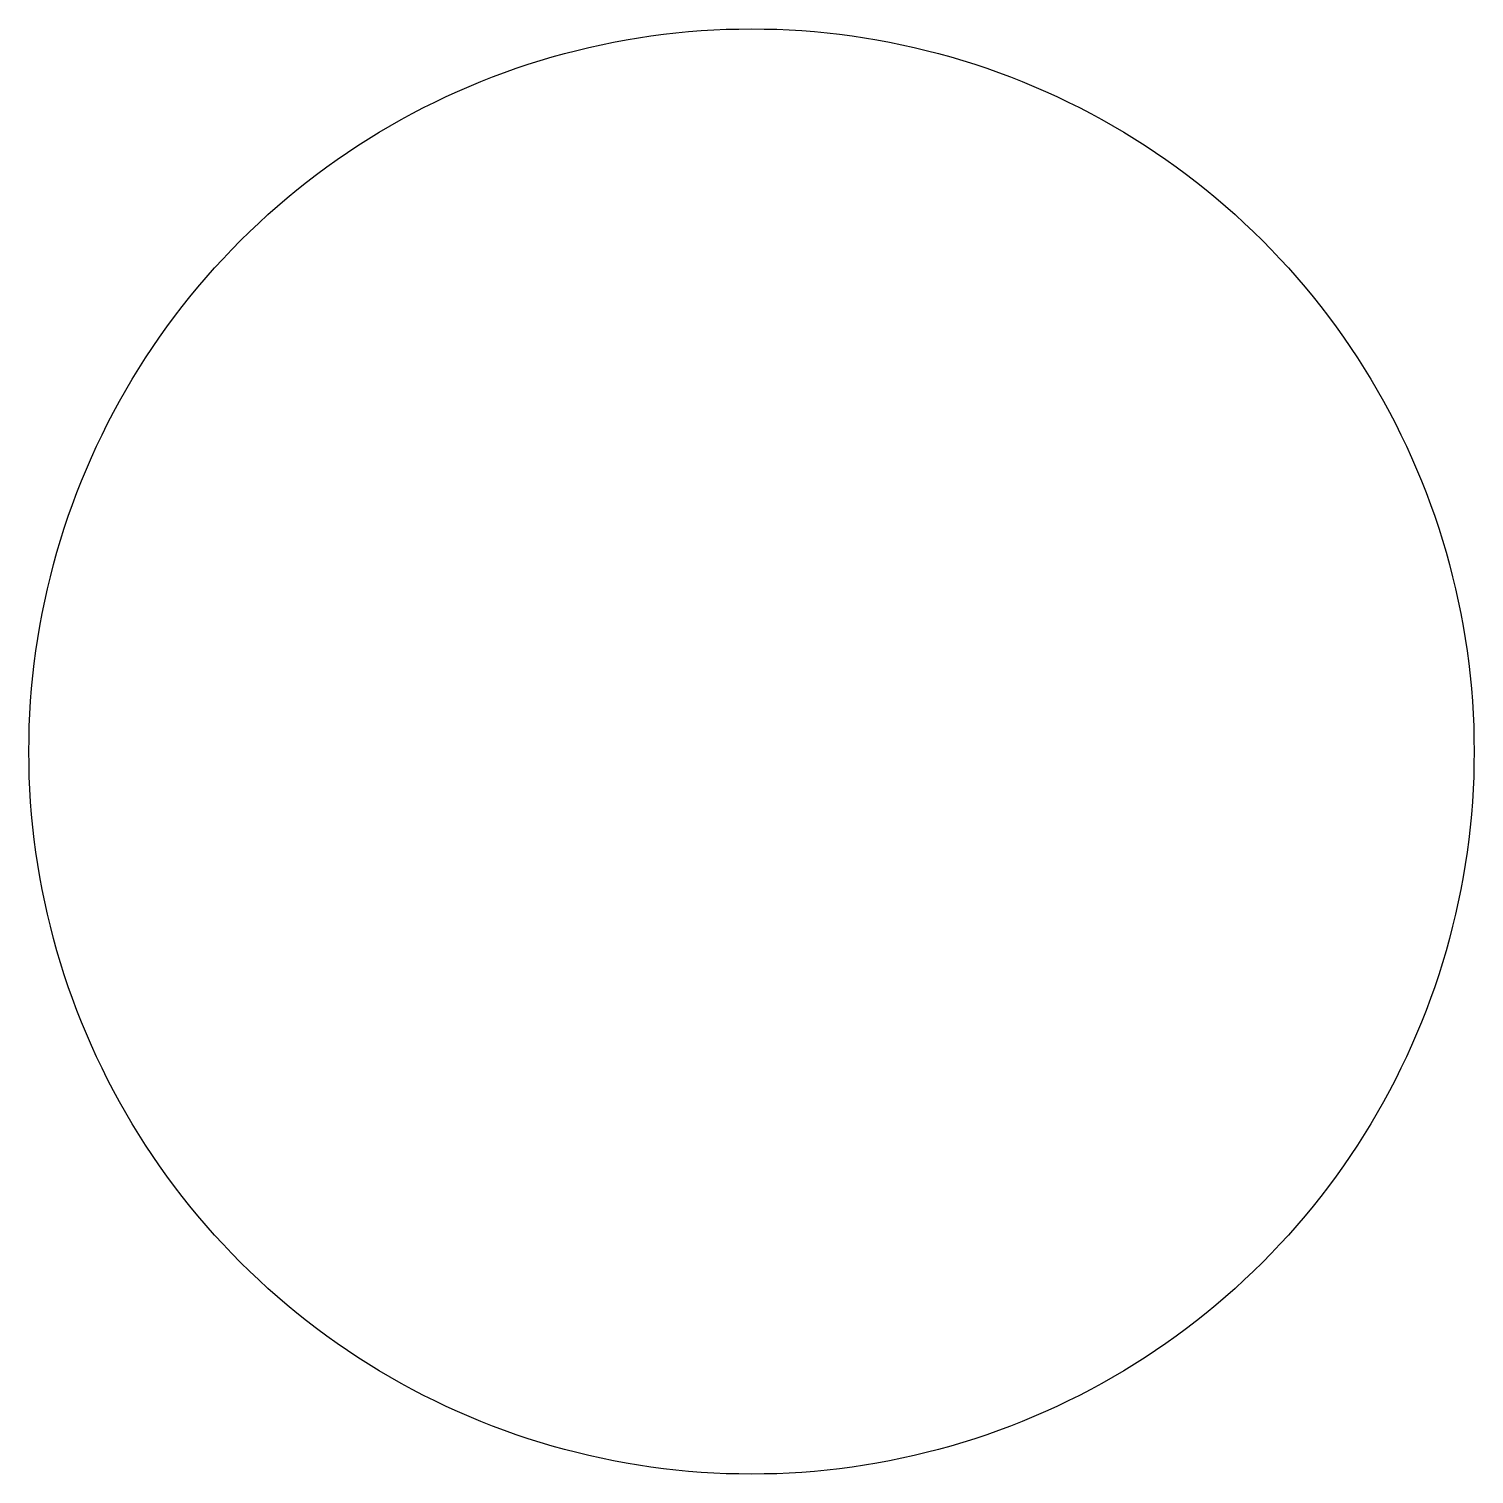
# Model space of a CAD drawing. Header units: metres. Extents: x 20 to 1960, y 15 to 485.
# Drawn here: x 234.75 to 275.25, y 229.75 to 270.25 of the extents above; entities that cross this region are included whole.
import ezdxf

# ---------------------------------------------------------------- set-up
doc = ezdxf.new("R2010")
doc.units = ezdxf.units.M

msp = doc.modelspace()

# ---------------------------------------------------------------- linework, layer by layer
for p, q in [((252.532, 270.099), (252.883, 270.139)), ((252.883, 270.139), (253.235, 270.173)), ((253.235, 270.173), (253.587, 270.201)), ((253.587, 270.201), (253.94, 270.222)), ((253.94, 270.222), (254.293, 270.238)), ((254.293, 270.238), (254.647, 270.247)), ((254.647, 270.247), (255, 270.25)), ((255, 270.25), (255.353, 270.247)), ((255.353, 270.247), (255.707, 270.238)), ((255.707, 270.238), (256.06, 270.222)), ((256.06, 270.222), (256.413, 270.201)), ((256.413, 270.201), (256.765, 270.173)), ((256.765, 270.173), (257.117, 270.139)), ((257.117, 270.139), (257.468, 270.099)), ((250.101, 269.648), (250.445, 269.731)), ((250.445, 269.731), (250.79, 269.807)), ((250.79, 269.807), (251.136, 269.878)), ((251.136, 269.878), (251.484, 269.942)), ((251.484, 269.942), (251.832, 270.001)), ((251.832, 270.001), (252.182, 270.053)), ((252.182, 270.053), (252.532, 270.099)), ((257.468, 270.099), (257.818, 270.053)), ((257.818, 270.053), (258.168, 270.001)), ((258.168, 270.001), (258.516, 269.942)), ((258.516, 269.942), (258.864, 269.878)), ((258.864, 269.878), (259.21, 269.807)), ((259.21, 269.807), (259.555, 269.731)), ((259.555, 269.731), (259.899, 269.648)), ((248.742, 269.259), (249.079, 269.365)), ((249.079, 269.365), (249.418, 269.466)), ((249.418, 269.466), (249.759, 269.56)), ((249.759, 269.56), (250.101, 269.648)), ((259.899, 269.648), (260.241, 269.56)), ((260.241, 269.56), (260.582, 269.466)), ((260.582, 269.466), (260.921, 269.365)), ((260.921, 269.365), (261.258, 269.259)), ((247.743, 268.905), (248.074, 269.029)), ((248.074, 269.029), (248.407, 269.147)), ((248.407, 269.147), (248.742, 269.259)), ((261.258, 269.259), (261.593, 269.147)), ((261.593, 269.147), (261.926, 269.029)), ((261.926, 269.029), (262.257, 268.905)), ((246.764, 268.499), (247.088, 268.64)), ((247.088, 268.64), (247.414, 268.775)), ((247.414, 268.775), (247.743, 268.905)), ((262.257, 268.905), (262.586, 268.775)), ((262.586, 268.775), (262.912, 268.64)), ((262.912, 268.64), (263.236, 268.499)), ((245.807, 268.043), (246.123, 268.201)), ((246.123, 268.201), (246.442, 268.353)), ((246.442, 268.353), (246.764, 268.499)), ((263.236, 268.499), (263.558, 268.353)), ((263.558, 268.353), (263.877, 268.201)), ((263.877, 268.201), (264.193, 268.043)), ((244.875, 267.537), (245.183, 267.711)), ((245.183, 267.711), (245.493, 267.88)), ((245.493, 267.88), (245.807, 268.043)), ((264.193, 268.043), (264.507, 267.88)), ((264.507, 267.88), (264.817, 267.711)), ((264.817, 267.711), (265.125, 267.537)), ((244.269, 267.173), (244.57, 267.358)), ((244.57, 267.358), (244.875, 267.537)), ((265.125, 267.537), (265.43, 267.358)), ((265.43, 267.358), (265.731, 267.173)), ((243.676, 266.788), (243.971, 266.983)), ((243.971, 266.983), (244.269, 267.173)), ((265.731, 267.173), (266.029, 266.983)), ((266.029, 266.983), (266.324, 266.788)), ((243.097, 266.383), (243.385, 266.588)), ((243.385, 266.588), (243.676, 266.788)), ((266.324, 266.788), (266.615, 266.588)), ((266.615, 266.588), (266.903, 266.383)), ((242.533, 265.957), (242.813, 266.172)), ((242.813, 266.172), (243.097, 266.383)), ((266.903, 266.383), (267.187, 266.172)), ((267.187, 266.172), (267.467, 265.957)), ((241.984, 265.512), (242.256, 265.737)), ((242.256, 265.737), (242.533, 265.957)), ((267.467, 265.957), (267.744, 265.737)), ((267.744, 265.737), (268.016, 265.512)), ((241.45, 265.049), (241.715, 265.283)), ((241.715, 265.283), (241.984, 265.512)), ((268.016, 265.512), (268.285, 265.283)), ((268.285, 265.283), (268.55, 265.049)), ((241.19, 264.81), (241.45, 265.049)), ((268.55, 265.049), (268.81, 264.81)), ((240.681, 264.319), (240.933, 264.567)), ((240.933, 264.567), (241.19, 264.81)), ((268.81, 264.81), (269.067, 264.567)), ((269.067, 264.567), (269.319, 264.319)), ((240.19, 263.81), (240.433, 264.067)), ((240.433, 264.067), (240.681, 264.319)), ((269.319, 264.319), (269.567, 264.067)), ((269.567, 264.067), (269.81, 263.81)), ((239.951, 263.55), (240.19, 263.81)), ((269.81, 263.81), (270.049, 263.55)), ((239.488, 263.016), (239.717, 263.285)), ((239.717, 263.285), (239.951, 263.55)), ((270.049, 263.55), (270.283, 263.285)), ((270.283, 263.285), (270.512, 263.016)), ((239.263, 262.744), (239.488, 263.016)), ((270.512, 263.016), (270.737, 262.744)), ((238.828, 262.187), (239.043, 262.467)), ((239.043, 262.467), (239.263, 262.744)), ((270.737, 262.744), (270.957, 262.467)), ((270.957, 262.467), (271.172, 262.187)), ((238.617, 261.903), (238.828, 262.187)), ((271.172, 262.187), (271.383, 261.903)), ((238.412, 261.615), (238.617, 261.903)), ((271.383, 261.903), (271.588, 261.615)), ((238.017, 261.029), (238.212, 261.324)), ((238.212, 261.324), (238.412, 261.615)), ((271.588, 261.615), (271.788, 261.324)), ((271.788, 261.324), (271.983, 261.029)), ((237.827, 260.731), (238.017, 261.029)), ((271.983, 261.029), (272.173, 260.731)), ((237.463, 260.125), (237.642, 260.43)), ((237.642, 260.43), (237.827, 260.731)), ((272.173, 260.731), (272.358, 260.43)), ((272.358, 260.43), (272.537, 260.125)), ((237.289, 259.817), (237.463, 260.125)), ((272.537, 260.125), (272.711, 259.817)), ((237.12, 259.507), (237.289, 259.817)), ((272.711, 259.817), (272.88, 259.507)), ((236.957, 259.193), (237.12, 259.507)), ((272.88, 259.507), (273.043, 259.193)), ((236.647, 258.558), (236.799, 258.877)), ((236.799, 258.877), (236.957, 259.193)), ((273.043, 259.193), (273.201, 258.877)), ((273.201, 258.877), (273.353, 258.558)), ((236.501, 258.236), (236.647, 258.558)), ((273.353, 258.558), (273.499, 258.236)), ((236.36, 257.912), (236.501, 258.236)), ((273.499, 258.236), (273.64, 257.912)), ((236.095, 257.257), (236.225, 257.586)), ((236.225, 257.586), (236.36, 257.912)), ((273.64, 257.912), (273.775, 257.586)), ((273.775, 257.586), (273.905, 257.257)), ((235.971, 256.926), (236.095, 257.257)), ((273.905, 257.257), (274.029, 256.926)), ((235.853, 256.593), (235.971, 256.926)), ((274.029, 256.926), (274.147, 256.593)), ((235.741, 256.258), (235.853, 256.593)), ((274.147, 256.593), (274.259, 256.258)), ((235.635, 255.921), (235.741, 256.258)), ((274.259, 256.258), (274.365, 255.921)), ((235.44, 255.241), (235.534, 255.582)), ((235.534, 255.582), (235.635, 255.921)), ((274.365, 255.921), (274.466, 255.582)), ((274.466, 255.582), (274.56, 255.241)), ((235.352, 254.899), (235.44, 255.241)), ((274.56, 255.241), (274.648, 254.899)), ((235.269, 254.555), (235.352, 254.899)), ((274.648, 254.899), (274.731, 254.555)), ((235.193, 254.21), (235.269, 254.555)), ((274.731, 254.555), (274.807, 254.21)), ((235.122, 253.864), (235.193, 254.21)), ((274.807, 254.21), (274.878, 253.864)), ((235.058, 253.516), (235.122, 253.864)), ((274.878, 253.864), (274.942, 253.516)), ((234.947, 252.818), (234.999, 253.168)), ((234.999, 253.168), (235.058, 253.516)), ((274.942, 253.516), (275.001, 253.168)), ((275.001, 253.168), (275.053, 252.818)), ((234.901, 252.468), (234.947, 252.818)), ((275.053, 252.818), (275.099, 252.468)), ((234.861, 252.117), (234.901, 252.468)), ((275.099, 252.468), (275.139, 252.117)), ((234.827, 251.765), (234.861, 252.117)), ((275.139, 252.117), (275.173, 251.765)), ((234.799, 251.413), (234.827, 251.765)), ((275.173, 251.765), (275.201, 251.413)), ((234.778, 251.06), (234.799, 251.413)), ((275.201, 251.413), (275.222, 251.06)), ((234.753, 250.353), (234.762, 250.707)), ((234.762, 250.707), (234.778, 251.06)), ((275.222, 251.06), (275.238, 250.707)), ((275.238, 250.707), (275.247, 250.353)), ((234.75, 250), (234.753, 250.353)), ((275.247, 250.353), (275.25, 250)), ((234.753, 249.647), (234.75, 250)), ((275.25, 250), (275.247, 249.647)), ((234.762, 249.293), (234.753, 249.647)), ((275.247, 249.647), (275.238, 249.293)), ((234.778, 248.94), (234.762, 249.293)), ((275.238, 249.293), (275.222, 248.94)), ((234.799, 248.587), (234.778, 248.94)), ((275.222, 248.94), (275.201, 248.587)), ((234.827, 248.235), (234.799, 248.587)), ((275.201, 248.587), (275.173, 248.235)), ((234.861, 247.883), (234.827, 248.235)), ((234.901, 247.532), (234.861, 247.883)), ((275.139, 247.883), (275.099, 247.532)), ((275.173, 248.235), (275.139, 247.883)), ((234.947, 247.182), (234.901, 247.532)), ((275.099, 247.532), (275.053, 247.182)), ((234.999, 246.832), (234.947, 247.182)), ((275.053, 247.182), (275.001, 246.832)), ((235.058, 246.484), (234.999, 246.832)), ((275.001, 246.832), (274.942, 246.484)), ((235.122, 246.136), (235.058, 246.484)), ((274.942, 246.484), (274.878, 246.136)), ((235.193, 245.79), (235.122, 246.136)), ((274.878, 246.136), (274.807, 245.79)), ((235.269, 245.445), (235.193, 245.79)), ((235.352, 245.101), (235.269, 245.445)), ((274.731, 245.445), (274.648, 245.101)), ((274.807, 245.79), (274.731, 245.445)), ((235.44, 244.759), (235.352, 245.101)), ((274.648, 245.101), (274.56, 244.759)), ((235.534, 244.418), (235.44, 244.759)), ((274.56, 244.759), (274.466, 244.418)), ((235.635, 244.079), (235.534, 244.418)), ((274.466, 244.418), (274.365, 244.079)), ((235.741, 243.742), (235.635, 244.079)), ((274.365, 244.079), (274.259, 243.742)), ((235.853, 243.407), (235.741, 243.742)), ((235.971, 243.074), (235.853, 243.407)), ((274.147, 243.407), (274.029, 243.074)), ((274.259, 243.742), (274.147, 243.407)), ((236.095, 242.743), (235.971, 243.074)), ((274.029, 243.074), (273.905, 242.743)), ((236.225, 242.414), (236.095, 242.743)), ((273.905, 242.743), (273.775, 242.414)), ((236.36, 242.088), (236.225, 242.414)), ((273.775, 242.414), (273.64, 242.088)), ((236.501, 241.764), (236.36, 242.088)), ((273.64, 242.088), (273.499, 241.764)), ((236.647, 241.442), (236.501, 241.764)), ((236.799, 241.123), (236.647, 241.442)), ((273.353, 241.442), (273.201, 241.123)), ((273.499, 241.764), (273.353, 241.442)), ((236.957, 240.807), (236.799, 241.123)), ((273.201, 241.123), (273.043, 240.807)), ((237.12, 240.493), (236.957, 240.807)), ((273.043, 240.807), (272.88, 240.493)), ((237.289, 240.183), (237.12, 240.493)), ((237.463, 239.875), (237.289, 240.183)), ((272.711, 240.183), (272.537, 239.875)), ((272.88, 240.493), (272.711, 240.183)), ((237.642, 239.57), (237.463, 239.875)), ((272.537, 239.875), (272.358, 239.57)), ((237.827, 239.269), (237.642, 239.57)), ((272.358, 239.57), (272.173, 239.269)), ((238.017, 238.971), (237.827, 239.269)), ((238.212, 238.676), (238.017, 238.971)), ((271.983, 238.971), (271.788, 238.676)), ((272.173, 239.269), (271.983, 238.971)), ((238.412, 238.385), (238.212, 238.676)), ((271.788, 238.676), (271.588, 238.385)), ((238.617, 238.097), (238.412, 238.385)), ((271.588, 238.385), (271.383, 238.097)), ((238.828, 237.813), (238.617, 238.097)), ((239.043, 237.533), (238.828, 237.813)), ((271.172, 237.813), (270.957, 237.533)), ((271.383, 238.097), (271.172, 237.813)), ((239.263, 237.256), (239.043, 237.533)), ((270.957, 237.533), (270.737, 237.256)), ((239.488, 236.984), (239.263, 237.256)), ((239.717, 236.715), (239.488, 236.984)), ((270.512, 236.984), (270.283, 236.715)), ((270.737, 237.256), (270.512, 236.984)), ((239.951, 236.45), (239.717, 236.715)), ((270.283, 236.715), (270.049, 236.45)), ((240.19, 236.19), (239.951, 236.45)), ((240.433, 235.933), (240.19, 236.19)), ((269.81, 236.19), (269.567, 235.933)), ((270.049, 236.45), (269.81, 236.19)), ((240.681, 235.681), (240.433, 235.933)), ((269.567, 235.933), (269.319, 235.681)), ((240.933, 235.433), (240.681, 235.681)), ((241.19, 235.19), (240.933, 235.433)), ((269.067, 235.433), (268.81, 235.19)), ((269.319, 235.681), (269.067, 235.433)), ((241.45, 234.951), (241.19, 235.19)), ((241.715, 234.717), (241.45, 234.951)), ((268.55, 234.951), (268.285, 234.717)), ((268.81, 235.19), (268.55, 234.951)), ((241.984, 234.488), (241.715, 234.717)), ((268.285, 234.717), (268.016, 234.488)), ((242.256, 234.263), (241.984, 234.488)), ((242.533, 234.043), (242.256, 234.263)), ((267.744, 234.263), (267.467, 234.043)), ((268.016, 234.488), (267.744, 234.263)), ((242.813, 233.828), (242.533, 234.043)), ((243.097, 233.617), (242.813, 233.828)), ((267.187, 233.828), (266.903, 233.617)), ((267.467, 234.043), (267.187, 233.828)), ((243.385, 233.412), (243.097, 233.617)), ((243.676, 233.212), (243.385, 233.412)), ((266.615, 233.412), (266.324, 233.212)), ((266.903, 233.617), (266.615, 233.412)), ((243.971, 233.017), (243.676, 233.212)), ((244.269, 232.827), (243.971, 233.017)), ((266.029, 233.017), (265.731, 232.827)), ((266.324, 233.212), (266.029, 233.017)), ((244.57, 232.642), (244.269, 232.827)), ((244.875, 232.463), (244.57, 232.642)), ((265.43, 232.642), (265.125, 232.463)), ((265.731, 232.827), (265.43, 232.642)), ((245.183, 232.289), (244.875, 232.463)), ((245.493, 232.12), (245.183, 232.289)), ((245.807, 231.957), (245.493, 232.12)), ((264.507, 232.12), (264.193, 231.957)), ((264.817, 232.289), (264.507, 232.12)), ((265.125, 232.463), (264.817, 232.289)), ((246.123, 231.799), (245.807, 231.957)), ((246.442, 231.647), (246.123, 231.799)), ((263.877, 231.799), (263.558, 231.647)), ((264.193, 231.957), (263.877, 231.799)), ((246.764, 231.501), (246.442, 231.647)), ((247.088, 231.36), (246.764, 231.501)), ((247.414, 231.225), (247.088, 231.36)), ((262.912, 231.36), (262.586, 231.225)), ((263.236, 231.501), (262.912, 231.36)), ((263.558, 231.647), (263.236, 231.501)), ((247.743, 231.095), (247.414, 231.225)), ((248.074, 230.971), (247.743, 231.095)), ((248.407, 230.853), (248.074, 230.971)), ((248.742, 230.741), (248.407, 230.853)), ((261.593, 230.853), (261.258, 230.741)), ((261.926, 230.971), (261.593, 230.853)), ((262.257, 231.095), (261.926, 230.971)), ((262.586, 231.225), (262.257, 231.095)), ((249.079, 230.635), (248.742, 230.741)), ((249.418, 230.534), (249.079, 230.635)), ((249.759, 230.44), (249.418, 230.534)), ((260.582, 230.534), (260.241, 230.44)), ((260.921, 230.635), (260.582, 230.534)), ((261.258, 230.741), (260.921, 230.635)), ((250.101, 230.352), (249.759, 230.44)), ((250.445, 230.269), (250.101, 230.352)), ((250.79, 230.193), (250.445, 230.269)), ((251.136, 230.122), (250.79, 230.193)), ((251.484, 230.058), (251.136, 230.122)), ((251.832, 229.999), (251.484, 230.058)), ((258.516, 230.058), (258.168, 229.999)), ((258.864, 230.122), (258.516, 230.058)), ((259.21, 230.193), (258.864, 230.122)), ((259.555, 230.269), (259.21, 230.193)), ((259.899, 230.352), (259.555, 230.269)), ((260.241, 230.44), (259.899, 230.352)), ((252.182, 229.947), (251.832, 229.999)), ((252.532, 229.901), (252.182, 229.947)), ((252.883, 229.861), (252.532, 229.901)), ((253.235, 229.827), (252.883, 229.861)), ((253.587, 229.799), (253.235, 229.827)), ((253.94, 229.778), (253.587, 229.799)), ((254.293, 229.762), (253.94, 229.778)), ((254.647, 229.753), (254.293, 229.762)), ((255, 229.75), (254.647, 229.753)), ((255.353, 229.753), (255, 229.75)), ((255.707, 229.762), (255.353, 229.753)), ((256.06, 229.778), (255.707, 229.762)), ((256.413, 229.799), (256.06, 229.778)), ((256.765, 229.827), (256.413, 229.799)), ((257.117, 229.861), (256.765, 229.827)), ((257.468, 229.901), (257.117, 229.861)), ((257.818, 229.947), (257.468, 229.901)), ((258.168, 229.999), (257.818, 229.947))]:
    msp.add_line(p, q)

doc.saveas('drawing.dxf')
